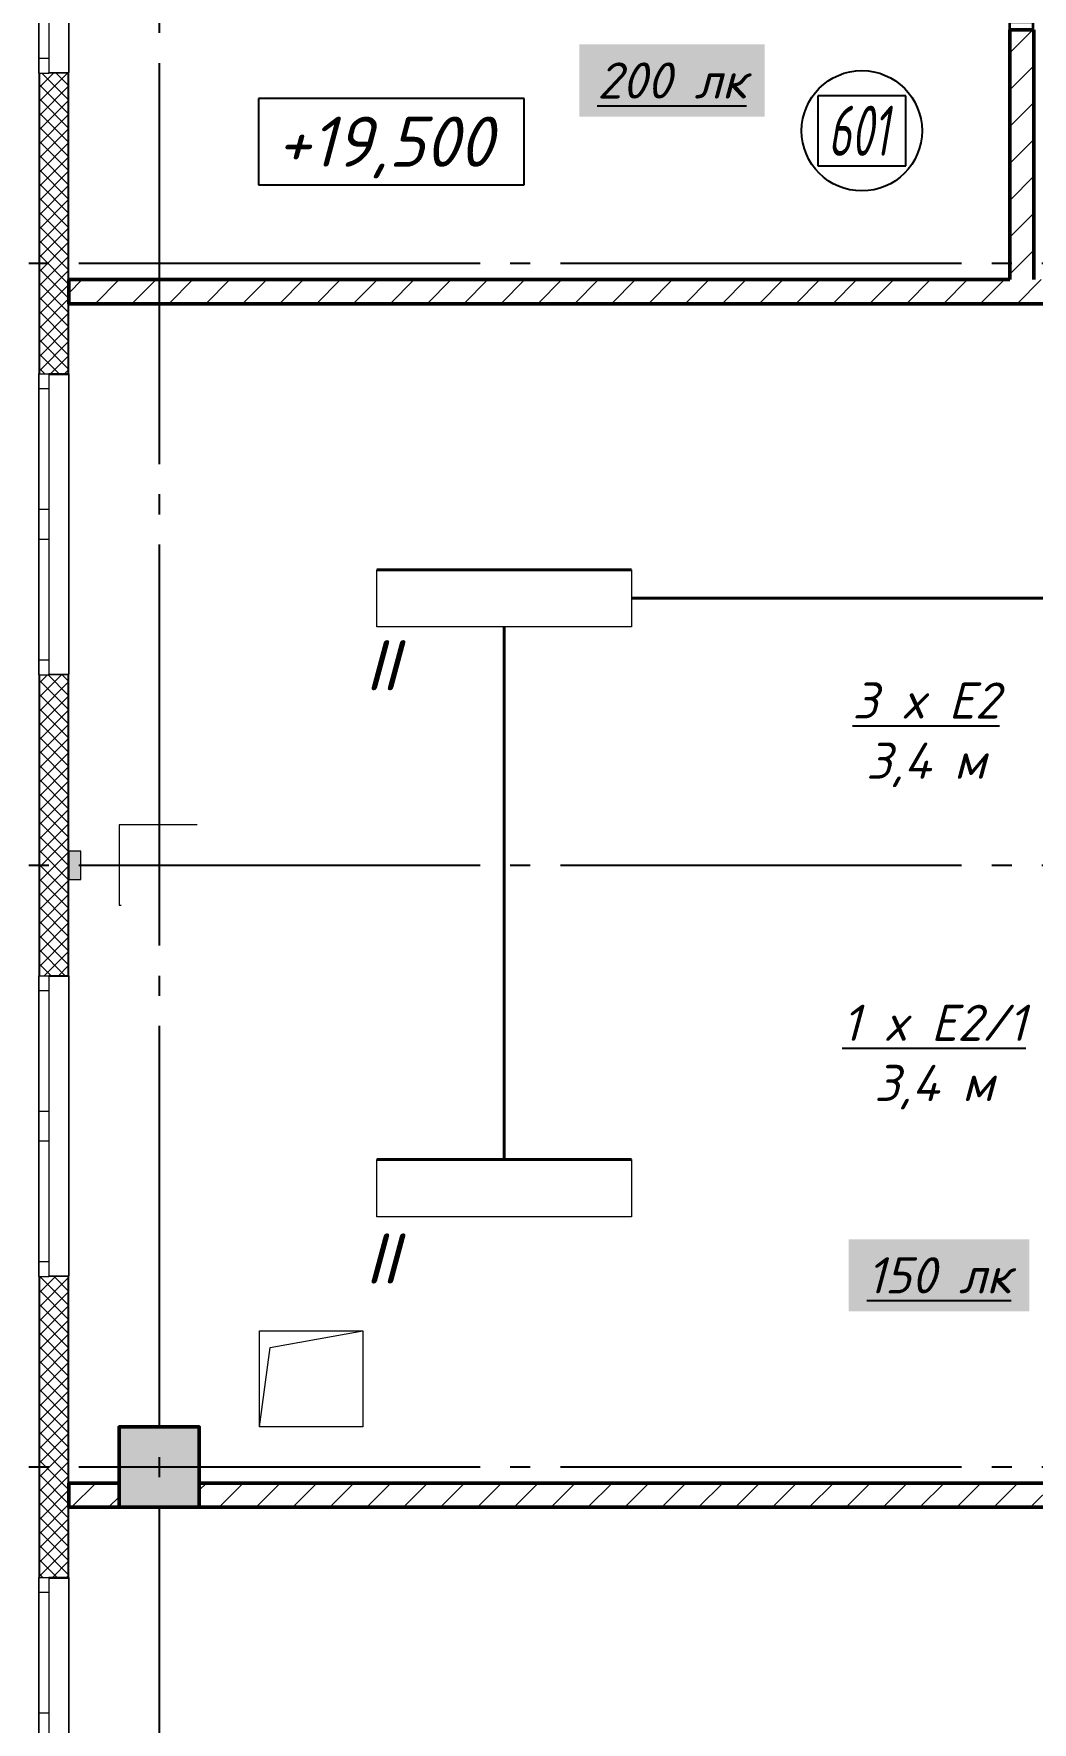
# Model space of a CAD drawing. Header units: millimetres. Extents: x 0 to 1093, y 0 to 420.
# Drawn here: x 91.9 to 141.7, y 176.9 to 261 of the extents above; entities that cross this region are included whole.
import ezdxf

# ---------------------------------------------------------------- set-up
doc = ezdxf.new("R2010")
doc.units = ezdxf.units.MM
doc.linetypes.add('ГОСТ 2.303 5', pattern=[24, 20, -1.5, 1, -1.5])
doc.linetypes.add('СПКБ-0000-000-АР#006$0$Achse', pattern=[2300, 0, -800, 1500, 0])
for name, color, linetype in [('Viewport2ForCustomObjects_0', 7, 'Continuous'), ('Номер помещения', 7, 'Continuous'), ('СПКБ-0000-000-АР#006$0$Двери ArchiCAD', 7, 'Continuous'), ('СПКБ-0000-000-АР#006$0$Колонны существующие', 7, 'Continuous'), ('СПКБ-0000-000-АР#006$0$Окна ArchiCAD', 7, 'Continuous'), ('СПКБ-0000-000-АР#006$0$Перекрытие новые', 7, 'Continuous'), ('СПКБ-0000-000-АР#006$0$Стены', 7, 'Continuous'), ('СПКБ-0000-000-АР#006$0$Фахверк', 7, 'Continuous'), ('Строительные оси', 7, 'Continuous'), ('ЭО_РАБОЧЕЕ ОСВЕЩЕНИЕ', 7, 'Continuous')]:
    doc.layers.add(name, color=color, linetype=linetype)
for name, color, linetype, lineweight, true_color in [('СПКБ-0000-000-АР#006$0$Двери ArchiCAD_Ном._пера__23', 7, 'Continuous', 35, 0xff6600), ('СПКБ-0000-000-АР#006$0$Двери ArchiCAD_Ном._пера__3', 7, 'Continuous', 18, 0xff6600), ('СПКБ-0000-000-АР#006$0$Двери ArchiCAD_Ном._пера__58', 7, 'Continuous', 50, 0xdf0000), ('СПКБ-0000-000-АР#006$0$Колонны существующие_Ном._пера__102', 7, 'Continuous', 13, 0xcccccc), ('СПКБ-0000-000-АР#006$0$Окна ArchiCAD_Ном._пера__68', 7, 'Continuous', 20, 0xfd4435), ('СПКБ-0000-000-АР#006$0$Перекрытие новые_Ном._пера__161', 7, 'Continuous', 13, 0xe11606), ('СПКБ-0000-000-АР#006$0$Стены_Ном._пера__58', 7, 'Continuous', 50, 0xdf0000), ('СПКБ-0000-000-АР#006$0$Стены_Ном._пера__68', 7, 'Continuous', 20, 0xfd4435), ('СПКБ-0000-000-АР#006$0$Фахверк_Ном._пера__102', 7, 'Continuous', 13, 0xcccccc)]:
    doc.layers.add(name, color=color, linetype=linetype, lineweight=lineweight, true_color=true_color)
for name, color, linetype, lineweight in [('СПКБ-0000-000-АР#006$0$Колонны существующие_Ном._пера__141', 7, 'Continuous', 50), ('СПКБ-0000-000-АР#006$0$Колонны существующие_Ном._пера__2', 8, 'Continuous', 15), ('СПКБ-0000-000-АР#006$0$Окна ArchiCAD_Ном._пера__6', 5, 'Continuous', 9), ('СПКБ-0000-000-АР#006$0$Стены_Ном._пера__20', 1, 'Continuous', 20), ('СПКБ-0000-000-АР#006$0$Фахверк_Ном._пера__1', 7, 'Continuous', 13), ('СПКБ-0000-000-АР#006$0$Шахты ОВ_Ном._пера__1', 7, 'Continuous', 13)]:
    doc.layers.add(name, color=color, linetype=linetype, lineweight=lineweight)
doc.styles.add('1.8', font='isocpeui.ttf', dxfattribs={"height": 1.8})
doc.styles.add('2.5', font='isocpeui.ttf')
doc.styles.add('CustomTextStyle3', font='isocpeui.ttf', dxfattribs={"width": 0.637778, "height": 2.5})
doc.styles.add('CustomTextStyle48', font='isocpeui.ttf', dxfattribs={"width": 0.987755, "height": 2.5})
pattern_1 = [(45, (0, 0), (-35.35534, 35.35534), []), (135, (0, 0), (35.35534, 35.35534), [])]
pattern_2 = [(45, (0, 0), (-91.9239, 91.9239), [])]

# ---------------------------------------------------------------- blocks, each defined once
blk = doc.blocks.new('*E373')
at = {"layer": 'Номер помещения', "color": 7, "linetype": 'Continuous', "true_color": 0xffffff}
for p, q in [((-202.356, 137.23), (-206.731, 137.23)), ((-206.731, 137.23), (-206.731, 133.73)), ((-202.356, 133.73), (-202.356, 137.23)), ((-206.731, 133.73), (-202.356, 133.73)), ((-206.731, 133.73), (-206.731, 133.73))]:
    blk.add_line(p, q, dxfattribs=at)
at = {"layer": 'Номер помещения', "color": 6, "linetype": 'Continuous'}
for p, q in [((-221.378, 137.087), (-234.61, 137.087)), ((-234.61, 137.087), (-234.61, 132.787)), ((-221.378, 132.787), (-221.378, 137.087)), ((-234.61, 132.787), (-221.378, 132.787))]:
    blk.add_line(p, q, dxfattribs=at)
blk.add_circle((-204.544, 135.48), 3, dxfattribs=at)
at = {"layer": 'Строительные оси', "color": 3, "linetype": 'ГОСТ 2.303 5', "lineweight": 25}
for p, q in [((-239.569, 258.857), (-239.569, -45.143)), ((280.431, 128.857), (-283.569, 128.857)), ((280.431, 98.857), (-283.569, 98.857)), ((280.431, 68.857), (-283.569, 68.857))]:
    blk.add_line(p, q, dxfattribs=at)
at = {"layer": 'ЭО_РАБОЧЕЕ ОСВЕЩЕНИЕ', "color": 5, "lineweight": 40}
for p, q in [((-228.717, 113.598), (-216.027, 113.598)), ((-216.027, 112.173), (-187.046, 112.173)), ((-222.372, 84.188), (-222.372, 110.748)), ((-228.717, 84.188), (-216.027, 84.188))]:
    blk.add_line(p, q, dxfattribs=at)
at = {"layer": 'ЭО_РАБОЧЕЕ ОСВЕЩЕНИЕ', "color": 7, "lineweight": 0}
for p, q in [((-228.717, 110.748), (-228.717, 113.598)), ((-216.027, 113.598), (-216.027, 110.748)), ((-216.027, 110.748), (-228.717, 110.748)), ((-228.717, 81.338), (-228.717, 84.188)), ((-216.027, 84.188), (-216.027, 81.338)), ((-216.027, 81.338), (-228.717, 81.338))]:
    blk.add_line(p, q, dxfattribs=at)
at = {"layer": 'Номер помещения', "linetype": 'Continuous', "style": 'CustomTextStyle3', "width": 0.637778}
blk.add_text('601', height=2.5, dxfattribs=at).set_placement((-206.231, 134.23))
at = {"layer": 'Номер помещения', "color": 0, "linetype": 'Continuous', "style": 'CustomTextStyle48', "width": 0.987755}
blk.add_text('+19,500', height=2.5, dxfattribs=at).set_placement((-233.71, 133.687))
blk = doc.blocks.new('СПКБ-0000-000-АР#006$0$Перекрытие_1', base_point=(-24406.7, 20246.8))
at = {"layer": 'СПКБ-0000-000-АР#006$0$Перекрытие новые_Ном._пера__161', "color": 12, "linetype": 'Continuous', "lineweight": 13, "true_color": 0xe11606, "flags": 128}
blk.add_lwpolyline([(5824.2, -2528.1), (-24406.7, -2530.3), (-24406.7, 20246.8), (-23563.9, 20246.5), (-23563.9, 17144.7), (-20022.9, 17144.7), (-20022.9, 20246.5), (-19481.9, 20246.5), (-19481.3, 23524.6), (-17956.9, 23525.2), (-17959.4, 25285.7), (17852.9, 25289.2)], dxfattribs=at)
blk = doc.blocks.new('СПКБ-0000-000-АР#006$0$Двустворчатое Окно 19')
at = {"layer": 'СПКБ-0000-000-АР#006$0$Окна ArchiCAD_Ном._пера__6', "color": 5, "linetype": 'Continuous', "lineweight": 9}
for p, q in [((-747, 100), (747, 100)), ((-750, 0), (-675, 0)), ((-675, 0), (-675, -50)), ((-675, 0), (-75, 0)), ((-75, -50), (-75, 0)), ((-75, 0), (0, 0)), ((0, 0), (75, 0)), ((75, 0), (75, -50)), ((75, 0), (675, 0)), ((675, -50), (675, 0)), ((675, 0), (750, 0)), ((-750, -50), (750, -50)), ((-675, -50), (-750, -50)), ((-75, -50), (-675, -50)), ((0, -50), (-75, -50)), ((75, -50), (0, -50)), ((675, -50), (75, -50)), ((750, -50), (675, -50))]:
    blk.add_line(p, q, dxfattribs=at)
at = {"layer": 'СПКБ-0000-000-АР#006$0$Окна ArchiCAD_Ном._пера__68', "color": 20, "linetype": 'Continuous', "lineweight": 20, "true_color": 0xfd4435}
for p, q in [((-750, -47), (-750, 0)), ((750, -47), (750, 0)), ((-750, -50), (-750, -47)), ((750, -50), (750, -47))]:
    blk.add_line(p, q, dxfattribs=at)
blk = doc.blocks.new('СПКБ-0000-000-АР#006$0$Стена_2', base_point=(-24406.7, 25306.1))
at = {"layer": 'СПКБ-0000-000-АР#006$0$Стены_Ном._пера__68', "linetype": 'Continuous', "lineweight": 20, "true_color": 0xfd4435}
for points in [[(-24556.7, 12335.7), (-24553.7, 12335.7), (-24553.7, 13835.7), (-24556.7, 13835.7)], [(-24406.7, 13838.7), (-24506.7, 13838.7), (-24506.7, 13835.7), (-24409.7, 13835.7), (-24406.7, 13835.7)], [(-24406.7, 13835.7), (-24409.7, 13835.7), (-24409.7, 12335.7), (-24406.7, 12335.7)], [(-24406.7, 12335.7), (-24409.7, 12335.7), (-24506.7, 12335.7), (-24506.7, 12332.7), (-24406.7, 12332.7)], [(-24556.7, 9955.7), (-24553.7, 9955.7), (-24553.7, 10835.7), (-24556.7, 10835.7)], [(-24406.7, 10838.7), (-24506.7, 10838.7), (-24506.7, 10835.7), (-24409.7, 10835.7), (-24406.7, 10835.7)], [(-24406.7, 10835.7), (-24409.7, 10835.7), (-24409.7, 9955.7), (-24406.7, 9955.7)], [(-24556.7, 9955.7), (-24556.7, 9815.7), (-24553.7, 9815.7), (-24553.7, 9955.7)], [(-24409.7, 9815.7), (-24406.9, 9815.7), (-24406.9, 9955.7), (-24409.7, 9955.7)], [(-24556.7, 9815.7), (-24556.7, 9335.7), (-24553.7, 9335.7), (-24553.7, 9815.7)], [(-24406.7, 9815.7), (-24409.7, 9815.7), (-24409.7, 9335.7), (-24406.7, 9335.7)], [(-24406.7, 9335.7), (-24409.7, 9335.7), (-24506.7, 9335.7), (-24506.7, 9332.7), (-24406.7, 9332.7)], [(-24556.7, 6335.7), (-24553.7, 6335.7), (-24553.7, 7835.7), (-24556.7, 7835.7)], [(-24406.7, 7838.7), (-24506.7, 7838.7), (-24506.7, 7835.7), (-24409.7, 7835.7), (-24406.7, 7835.7)], [(-24406.7, 7835.7), (-24409.7, 7835.7), (-24409.7, 6335.7), (-24406.7, 6335.7)], [(-24406.7, 6335.7), (-24409.7, 6335.7), (-24506.7, 6335.7), (-24506.7, 6332.7), (-24406.7, 6332.7)]]:
    blk.add_hatch(color=20, dxfattribs=at).paths.add_polyline_path(points)
h = blk.add_hatch(dxfattribs=at)
h.set_pattern_fill('СЕТКА_5X5_ДИАГОНАЛЬНАЯ', color=20, style=0, pattern_type=2)
h.set_pattern_definition(pattern_1)
h.paths.add_polyline_path([(-24553.7, 13835.7), (-24553.7, 12335.7), (-24506.7, 12335.7), (-24409.7, 12335.7), (-24409.7, 13835.7), (-24506.7, 13835.7)])
h = blk.add_hatch(dxfattribs=at)
h.set_pattern_fill('СЕТКА_5X5_ДИАГОНАЛЬНАЯ', color=20, style=0, pattern_type=2)
h.set_pattern_definition(pattern_1)
h.paths.add_polyline_path([(-24553.7, 10835.7), (-24553.7, 9955.7), (-24409.7, 9955.7), (-24409.7, 10835.7), (-24506.7, 10835.7)])
h = blk.add_hatch(dxfattribs=at)
h.set_pattern_fill('СЕТКА_5X5_ДИАГОНАЛЬНАЯ', color=20, style=0, pattern_type=2)
h.set_pattern_definition(pattern_1)
h.paths.add_polyline_path([(-24553.7, 9955.7), (-24553.7, 9815.7), (-24409.7, 9815.7), (-24409.7, 9955.7)])
h = blk.add_hatch(dxfattribs=at)
h.set_pattern_fill('СЕТКА_5X5_ДИАГОНАЛЬНАЯ', color=20, style=0, pattern_type=2)
h.set_pattern_definition(pattern_1)
h.paths.add_polyline_path([(-24553.7, 9335.7), (-24506.7, 9335.7), (-24409.7, 9335.7), (-24409.7, 9815.7), (-24553.7, 9815.7)])
h = blk.add_hatch(dxfattribs=at)
h.set_pattern_fill('СЕТКА_5X5_ДИАГОНАЛЬНАЯ', color=20, style=0, pattern_type=2)
h.set_pattern_definition(pattern_1)
h.paths.add_polyline_path([(-24553.7, 7835.7), (-24553.7, 6335.7), (-24506.7, 6335.7), (-24409.7, 6335.7), (-24409.7, 7835.7), (-24506.7, 7835.7)])
at = {"layer": 'СПКБ-0000-000-АР#006$0$Стены_Ном._пера__68', "color": 20, "linetype": 'Continuous', "lineweight": 20, "true_color": 0xfd4435}
for p, q in [((-24556.7, 13835.7), (-24553.7, 13835.7)), ((-24553.7, 13835.7), (-24553.7, 12335.7)), ((-24553.7, 13835.7), (-24506.7, 13835.7)), ((-24506.7, 13838.7), (-24406.7, 13838.7)), ((-24506.7, 13835.7), (-24506.7, 13838.7)), ((-24409.7, 13835.7), (-24506.7, 13835.7)), ((-24409.7, 12335.7), (-24409.7, 13835.7)), ((-24406.7, 13835.7), (-24406.7, 13838.7)), ((-24556.7, 12335.7), (-24553.7, 12335.7)), ((-24553.7, 12335.7), (-24506.7, 12335.7)), ((-24506.7, 12335.7), (-24506.7, 12332.7)), ((-24409.7, 12335.7), (-24506.7, 12335.7)), ((-24506.7, 12332.7), (-24406.7, 12332.7)), ((-24406.7, 12335.7), (-24406.7, 12332.7)), ((-24556.7, 10835.7), (-24553.7, 10835.7)), ((-24553.7, 10835.7), (-24553.7, 9955.7)), ((-24553.7, 10835.7), (-24506.7, 10835.7)), ((-24506.7, 10838.7), (-24406.7, 10838.7)), ((-24506.7, 10835.7), (-24506.7, 10838.7)), ((-24409.7, 10835.7), (-24506.7, 10835.7)), ((-24409.7, 9955.7), (-24409.7, 10835.7)), ((-24406.7, 10835.7), (-24406.7, 10838.7)), ((-24553.7, 9955.7), (-24553.7, 9815.7)), ((-24409.7, 9815.7), (-24409.7, 9955.7)), ((-24553.7, 9815.7), (-24553.7, 9335.7)), ((-24409.7, 9335.7), (-24409.7, 9815.7)), ((-24556.7, 9335.7), (-24553.7, 9335.7)), ((-24553.7, 9335.7), (-24506.7, 9335.7)), ((-24506.7, 9335.7), (-24506.7, 9332.7)), ((-24409.7, 9335.7), (-24506.7, 9335.7)), ((-24506.7, 9332.7), (-24406.7, 9332.7)), ((-24406.7, 9335.7), (-24406.7, 9332.7)), ((-24556.7, 7835.7), (-24553.7, 7835.7)), ((-24553.7, 7835.7), (-24553.7, 6335.7)), ((-24553.7, 7835.7), (-24506.7, 7835.7)), ((-24506.7, 7838.7), (-24406.7, 7838.7)), ((-24506.7, 7835.7), (-24506.7, 7838.7)), ((-24409.7, 7835.7), (-24506.7, 7835.7)), ((-24409.7, 6335.7), (-24409.7, 7835.7)), ((-24406.7, 7835.7), (-24406.7, 7838.7)), ((-24556.7, 6335.7), (-24553.7, 6335.7)), ((-24553.7, 6335.7), (-24506.7, 6335.7)), ((-24506.7, 6335.7), (-24506.7, 6332.7)), ((-24409.7, 6335.7), (-24506.7, 6335.7)), ((-24506.7, 6332.7), (-24406.7, 6332.7)), ((-24406.7, 6335.7), (-24406.7, 6332.7))]:
    blk.add_line(p, q, dxfattribs=at)
at = {"layer": 'СПКБ-0000-000-АР#006$0$Стены_Ном._пера__68', "color": 20, "linetype": 'Continuous', "lineweight": 20, "true_color": 0xfd4435, "flags": 128}
for points in [[(-24556.7, 13835.7), (-24556.7, 12335.7)], [(-24406.7, 12335.7), (-24406.7, 13835.7)], [(-24556.7, 10835.7), (-24556.7, 9335.7)], [(-24406.7, 9955.7), (-24406.7, 10835.7)], [(-24406.7, 9335.7), (-24406.7, 9815.7)], [(-24556.7, 7835.7), (-24556.7, 6335.7)], [(-24406.7, 6335.7), (-24406.7, 7835.7)]]:
    blk.add_lwpolyline(points, dxfattribs=at)
at = {"layer": 'СПКБ-0000-000-АР#006$0$Окна ArchiCAD', "color": 5, "linetype": 'Continuous', "lineweight": 9, "zscale": 1000, "rotation": 270}
for p in [(-24506.7, 14585.7), (-24506.7, 11585.7), (-24506.7, 8585.7), (-24506.7, 5585.7)]:
    blk.add_blockref('СПКБ-0000-000-АР#006$0$Двустворчатое Окно 19', p, dxfattribs=at)
blk = doc.blocks.new('СПКБ-0000-000-АР#006$0$Стена_18', base_point=(-24406.7, 6685.7))
at = {"layer": 'СПКБ-0000-000-АР#006$0$Стены_Ном._пера__20', "linetype": 'Continuous', "lineweight": 20}
h = blk.add_hatch(dxfattribs=at)
h.set_pattern_fill('КИРПИЧ_ОБЫКНОВЕННЫЙ', color=1, style=0, pattern_type=2)
h.set_pattern_definition(pattern_2)
h.paths.add_polyline_path([(-24406.7, 6805.7), (-24406.7, 6685.7), (-24156.9, 6685.7), (-24156.9, 6805.7)])
h = blk.add_hatch(dxfattribs=at)
h.set_pattern_fill('КИРПИЧ_ОБЫКНОВЕННЫЙ', color=1, style=0, pattern_type=2)
h.set_pattern_definition(pattern_2)
h.paths.add_polyline_path([(-23756.9, 6805.7), (-23756.9, 6685.7), (-18156.9, 6685.7), (-18156.9, 6805.7)])
h = blk.add_hatch(dxfattribs=at)
h.set_pattern_fill('КИРПИЧ_ОБЫКНОВЕННЫЙ', color=1, style=0, pattern_type=2)
h.set_pattern_definition(pattern_2)
h.paths.add_polyline_path([(-17756.9, 6805.7), (-17756.9, 6685.7), (-15866.6, 6685.7), (-15986.6, 6805.7)])
at = {"layer": 'СПКБ-0000-000-АР#006$0$Стены_Ном._пера__58', "color": 12, "linetype": 'Continuous', "lineweight": 50, "true_color": 0xdf0000, "flags": 128}
for points in [[(-24156.9, 6805.7), (-24406.7, 6805.7)], [(-24406.7, 6805.7), (-24406.7, 6685.7)], [(-18156.9, 6805.7), (-23756.9, 6805.7)], [(-15986.6, 6805.7), (-17756.9, 6805.7)], [(-24406.7, 6685.7), (-15866.6, 6685.7)]]:
    blk.add_lwpolyline(points, dxfattribs=at)
blk = doc.blocks.new('СПКБ-0000-000-АР#006$0$Стена_37', base_point=(-24406.7, 12685.9))
at = {"layer": 'СПКБ-0000-000-АР#006$0$Стены_Ном._пера__20', "linetype": 'Continuous', "lineweight": 20}
h = blk.add_hatch(dxfattribs=at)
h.set_pattern_fill('КИРПИЧ_ОБЫКНОВЕННЫЙ', color=1, style=0, pattern_type=2)
h.set_pattern_definition(pattern_2)
h.paths.add_polyline_path([(-24406.7, 12685.9), (-14957.8, 12685.9), (-15077.8, 12805.9), (-24406.7, 12805.9)])
at = {"layer": 'СПКБ-0000-000-АР#006$0$Стены_Ном._пера__58', "color": 12, "linetype": 'Continuous', "lineweight": 50, "true_color": 0xdf0000, "flags": 128}
for points in [[(-19716.5, 12805.9), (-24406.7, 12805.9)], [(-24406.7, 12805.9), (-24406.7, 12685.9)], [(-24406.7, 12685.9), (-15986.6, 12685.9)]]:
    blk.add_lwpolyline(points, dxfattribs=at)
blk = doc.blocks.new('СПКБ-0000-000-АР#006$0$Двупольная Дверь 19_6')
at = {"layer": 'СПКБ-0000-000-АР#006$0$Двери ArchiCAD_Ном._пера__23', "color": 30, "linetype": 'Continuous', "lineweight": 35, "true_color": 0xff6600}
for p, q in [((-660, 0), (-700, 0)), ((-700, 0), (-700, -115)), ((-660, -115), (-660, 0)), ((700, 0), (660, 0)), ((660, 0), (660, -115)), ((700, -115), (700, 0)), ((-700, -115), (-660, -115)), ((660, -115), (700, -115))]:
    blk.add_line(p, q, dxfattribs=at)
at = {"layer": 'СПКБ-0000-000-АР#006$0$Двери ArchiCAD_Ном._пера__3', "color": 30, "linetype": 'Continuous', "lineweight": 18, "true_color": 0xff6600}
for p, q in [((-660, 0), (-88.4, 330)), ((660, 0), (88.4, 330))]:
    blk.add_line(p, q, dxfattribs=at)
for centre, start, end in [((-660, 0), 0, 30), ((660, 0), 150, 180)]:
    blk.add_arc(centre, 660, start, end, dxfattribs=at)
at = {"layer": 'СПКБ-0000-000-АР#006$0$Двери ArchiCAD_Ном._пера__58', "color": 12, "linetype": 'Continuous', "lineweight": 50, "true_color": 0xdf0000}
for p, q in [((-700, 5), (-737, 5)), ((-700, 0), (-700, 5)), ((-700, -115), (-700, 0)), ((700, 0), (700, 5)), ((700, 5), (737, 5)), ((700, -115), (700, 0)), ((-700, -115), (-737, -115)), ((700, -115), (737, -115))]:
    blk.add_line(p, q, dxfattribs=at)
blk = doc.blocks.new('СПКБ-0000-000-АР#006$0$Стена_47', base_point=(-19716.5, 20241.5))
at = {"layer": 'СПКБ-0000-000-АР#006$0$Стены_Ном._пера__20', "linetype": 'Continuous', "lineweight": 20}
h = blk.add_hatch(dxfattribs=at)
h.set_pattern_fill('КИРПИЧ_ОБЫКНОВЕННЫЙ', color=1, style=0, pattern_type=2)
h.set_pattern_definition(pattern_2)
h.paths.add_polyline_path([(-19716.5, 20241.5), (-19716.5, 15451.2), (-19601.5, 15451.2), (-19596.5, 15451.2), (-19596.5, 20241.5)])
h = blk.add_hatch(dxfattribs=at)
h.set_pattern_fill('КИРПИЧ_ОБЫКНОВЕННЫЙ', color=1, style=0, pattern_type=2)
h.set_pattern_definition(pattern_2)
h.paths.add_polyline_path([(-19716.5, 12805.9), (-19596.5, 12805.9), (-19596.5, 14051.2), (-19601.5, 14051.2), (-19716.5, 14051.2)])
at = {"layer": 'СПКБ-0000-000-АР#006$0$Стены_Ном._пера__58', "color": 12, "linetype": 'Continuous', "lineweight": 50, "true_color": 0xdf0000}
for p, q in [((-19716.5, 15451.2), (-19716.5, 15488.2)), ((-19716.5, 15451.2), (-19601.5, 15451.2)), ((-19601.5, 15451.2), (-19596.5, 15451.2)), ((-19596.5, 15451.2), (-19596.5, 15488.2)), ((-19716.5, 14051.2), (-19716.5, 14014.2)), ((-19716.5, 14051.2), (-19601.5, 14051.2)), ((-19601.5, 14051.2), (-19596.5, 14051.2)), ((-19596.5, 14051.2), (-19596.5, 14014.2))]:
    blk.add_line(p, q, dxfattribs=at)
at = {"layer": 'СПКБ-0000-000-АР#006$0$Стены_Ном._пера__58', "color": 12, "linetype": 'Continuous', "lineweight": 50, "true_color": 0xdf0000, "flags": 128}
for points in [[(-19716.5, 20241.5), (-19716.5, 15451.2)], [(-19596.5, 20241.5), (-19716.5, 20241.5)], [(-19596.5, 15451.2), (-19596.5, 20241.5)], [(-19716.5, 14051.2), (-19716.5, 12805.9)], [(-19596.5, 12805.9), (-19596.5, 14051.2)]]:
    blk.add_lwpolyline(points, dxfattribs=at)
at = {"layer": 'СПКБ-0000-000-АР#006$0$Двери ArchiCAD', "color": 21, "linetype": 'Continuous', "lineweight": 18, "true_color": 0xff9955, "xscale": -1, "zscale": 1000, "rotation": 270}
blk.add_blockref('СПКБ-0000-000-АР#006$0$Двупольная Дверь 19_6', (-19601.5, 14751.2), dxfattribs=at)
blk = doc.blocks.new('СПКБ-0000-000-АР#006$0$Колонна_10', base_point=(-23956.9, 6885.7))
at = {"layer": 'СПКБ-0000-000-АР#006$0$Колонны существующие_Ном._пера__102', "linetype": 'Continuous', "lineweight": 13, "true_color": 0xcccccc}
blk.add_hatch(color=254, dxfattribs=at).paths.add_polyline_path([(-24156.9, 6685.7), (-23756.9, 6685.7), (-23756.9, 7085.7), (-24156.9, 7085.7)])
at = {"layer": 'СПКБ-0000-000-АР#006$0$Колонны существующие_Ном._пера__141', "color": 7, "linetype": 'Continuous', "lineweight": 50, "flags": 128}
blk.add_lwpolyline([(-24156.9, 6685.7), (-23756.9, 6685.7), (-23756.9, 7085.7), (-24156.9, 7085.7)], close=True, dxfattribs=at)
blk = doc.blocks.new('СПКБ-0000-000-АР#006$0$Колонна_21', base_point=(-23956.9, 9887.9))
at = {"layer": 'СПКБ-0000-000-АР#006$0$Колонны существующие_Ном._пера__2', "color": 8, "linetype": 'СПКБ-0000-000-АР#006$0$Achse', "lineweight": 15, "flags": 128}
blk.add_lwpolyline([(-24156.9, 9687.9), (-23756.9, 9687.9), (-23756.9, 10087.9), (-24156.9, 10087.9)], close=True, dxfattribs=at)
blk = doc.blocks.new('СПКБ-0000-000-АР#006$0$Колонна_101', base_point=(-24376.9, 9885.7))
at = {"layer": 'СПКБ-0000-000-АР#006$0$Фахверк_Ном._пера__102', "linetype": 'Continuous', "lineweight": 13, "true_color": 0xcccccc}
blk.add_hatch(color=254, dxfattribs=at).paths.add_polyline_path([(-24406.9, 9955.7), (-24406.9, 9815.7), (-24346.9, 9815.7), (-24346.9, 9955.7)])
at = {"layer": 'СПКБ-0000-000-АР#006$0$Фахверк_Ном._пера__1', "color": 7, "linetype": 'Continuous', "lineweight": 13, "flags": 128}
blk.add_lwpolyline([(-24406.9, 9955.7), (-24406.9, 9815.7), (-24346.9, 9815.7), (-24346.9, 9955.7)], close=True, dxfattribs=at)
blk = doc.blocks.new('*E372')
at = {"layer": 'СПКБ-0000-000-АР#006$0$Шахты ОВ_Ном._пера__1', "color": 7, "linetype": 'Continuous', "lineweight": 13}
for p, q in [((11.526, 101.655), (16.149, 102.501)), ((10.999, 97.701), (11.526, 101.655))]:
    blk.add_line(p, q, dxfattribs=at)
at = {"layer": 'СПКБ-0000-000-АР#006$0$Шахты ОВ_Ном._пера__1', "color": 7, "linetype": 'Continuous', "lineweight": 13, "flags": 128}
blk.add_lwpolyline([(10.999, 102.501), (16.149, 102.501), (16.149, 97.701), (10.999, 97.701)], close=True, dxfattribs=at)
at = {"layer": 'СПКБ-0000-000-АР#006$0$Колонны существующие', "color": 8, "lineweight": 15, "xscale": 0.01, "yscale": 0.01, "zscale": 0.01}
blk.add_blockref('СПКБ-0000-000-АР#006$0$Колонна_21', (5.999, 125.722), dxfattribs=at)
at = {"layer": 'СПКБ-0000-000-АР#006$0$Колонны существующие', "color": 7, "lineweight": 50, "xscale": 0.01, "yscale": 0.01, "zscale": 0.01}
blk.add_blockref('СПКБ-0000-000-АР#006$0$Колонна_10', (5.999, 95.701), dxfattribs=at)
at = {"layer": 'СПКБ-0000-000-АР#006$0$Перекрытие новые', "color": 12, "linetype": 'Continuous', "lineweight": 13, "true_color": 0xe11606, "xscale": 0.01, "yscale": 0.01, "zscale": 0.01}
blk.add_blockref('СПКБ-0000-000-АР#006$0$Перекрытие_1', (1.5, 229.311), dxfattribs=at)
at = {"layer": 'СПКБ-0000-000-АР#006$0$Стены', "color": 20, "lineweight": 20, "true_color": 0xfd4435, "xscale": 0.01, "yscale": 0.01, "zscale": 0.01}
blk.add_blockref('СПКБ-0000-000-АР#006$0$Стена_2', (1.5, 279.905), dxfattribs=at)
at = {"layer": 'СПКБ-0000-000-АР#006$0$Стены', "color": 12, "lineweight": 50, "true_color": 0xdf0000, "xscale": 0.01, "yscale": 0.01, "zscale": 0.01}
for name, p in [('СПКБ-0000-000-АР#006$0$Стена_47', (48.402, 229.258)), ('СПКБ-0000-000-АР#006$0$Стена_37', (1.5, 153.702)), ('СПКБ-0000-000-АР#006$0$Стена_18', (1.5, 93.701))]:
    blk.add_blockref(name, p, dxfattribs=at)
at = {"layer": 'СПКБ-0000-000-АР#006$0$Фахверк', "color": 7, "lineweight": 13, "xscale": 0.01, "yscale": 0.01, "zscale": 0.01}
blk.add_blockref('СПКБ-0000-000-АР#006$0$Колонна_101', (1.799, 125.701), dxfattribs=at)

msp = doc.modelspace()

# ---------------------------------------------------------------- block references
msp.add_blockref('*E372', (92.189, 93.885))
at = {"layer": 'Viewport2ForCustomObjects_0'}
msp.add_blockref('*E373', (337.756, 120.729), dxfattribs=at)

# ---------------------------------------------------------------- texts
at = {"layer": 'ЭО_РАБОЧЕЕ ОСВЕЩЕНИЕ', "char_height": 1.8, "attachment_point": 5, "style": '1.8', "bg_fill": 1, "box_fill_scale": 1.5, "bg_fill_color": 7, "bg_fill_true_color": 16777215, "bg_fill_transparency": 0}
for s, insert in [('{\\L200 лк}', (123.747, 258.716)), ('{\\L150 лк}', (137.054, 199.148))]:
    msp.add_mtext(s, dxfattribs=dict(at, insert=insert))
at = {"layer": 'ЭО_РАБОЧЕЕ ОСВЕЩЕНИЕ', "attachment_point": 5}
for s, insert, char_height, style in [('II', (109.283, 229.565), 2.5, '2.5'), ('{\\L3 x Е2\\P}3,4 м', (136.408, 226.095), 1.8, '1.8'), ('{\\L1 x Е2/1\\P}3,4 м', (136.812, 210.027), 1.8, '1.8'), ('II', (109.283, 199.987), 2.5, '2.5')]:
    msp.add_mtext(s, dxfattribs=dict(at, insert=insert, char_height=char_height, style=style))

doc.saveas('drawing.dxf')
